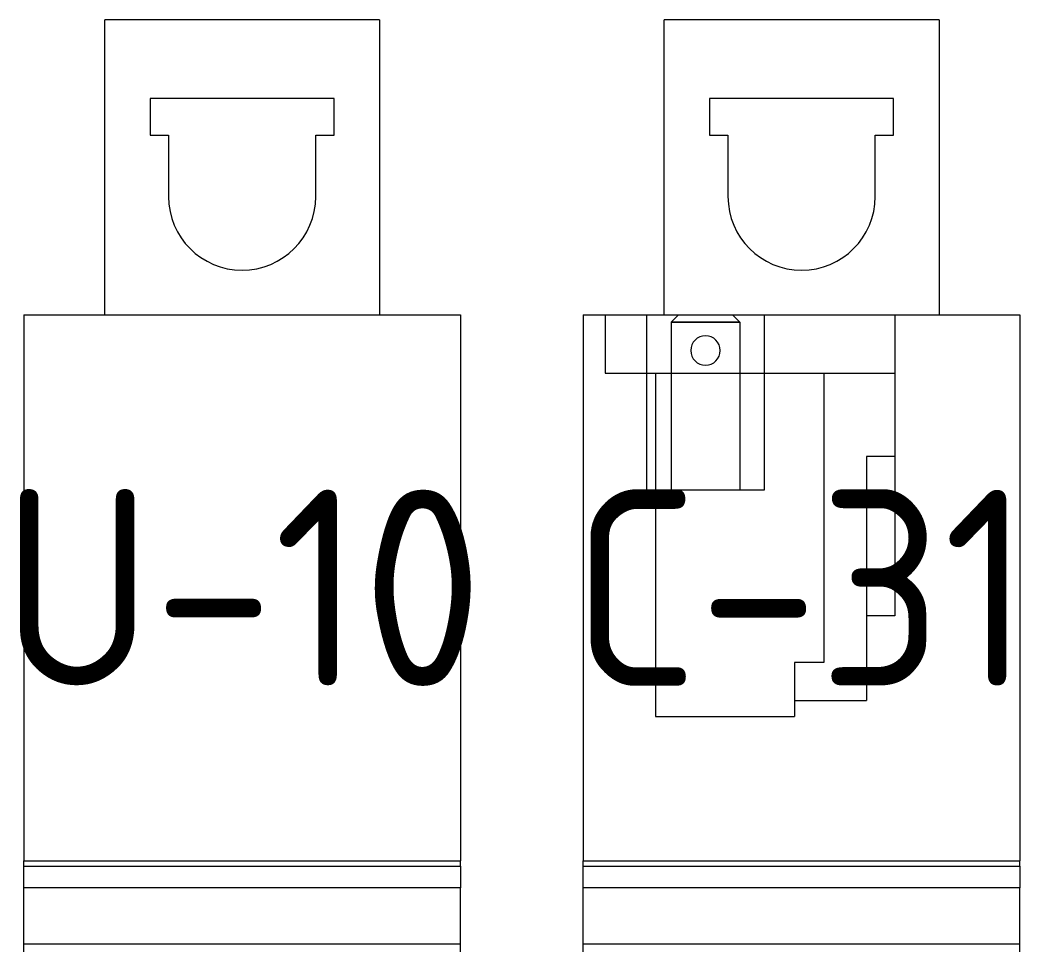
# Model space of a CAD drawing. Header units: millimetres. Extents: x 37984 to 70752, y 14140 to 37584.
# Drawn here: x 39367.89 to 39408.64, y 35728.51 to 35766.18 of the extents above; entities that cross this region are included whole.
import ezdxf

# ---------------------------------------------------------------- set-up
doc = ezdxf.new("R2010")
doc.units = ezdxf.units.MM
doc.set_wipeout_variables(frame=1)
doc.layers.add('! NO PLOT !', color=7, linetype='Continuous', true_color=0xff75dd, plot=False)
doc.layers.add('000-PI-Oprema', color=30, linetype='Continuous', lineweight=5)
doc.styles.add('PI0', font='isocpeur.ttf', dxfattribs={"width": 0.9})

# ---------------------------------------------------------------- blocks, each defined once
blk = doc.blocks.new('U30_48290102')
at = {"layer": '000-PI-Oprema'}
for p, q in [((47049.692, 36646.79), (47049.692, 36646.79)), ((47060.892, 36646.79), (47049.692, 36646.79)), ((47060.892, 36646.79), (47060.892, 36646.79)), ((47059.042, 36643.59), (47051.542, 36643.59)), ((47051.542, 36643.59), (47051.542, 36643.59)), ((47051.542, 36643.59), (47051.542, 36642.09)), ((47059.042, 36642.09), (47059.042, 36643.59)), ((47059.042, 36643.59), (47059.042, 36643.59)), ((47051.542, 36642.09), (47051.542, 36642.09)), ((47051.542, 36642.09), (47052.292, 36642.09)), ((47052.292, 36642.09), (47052.292, 36642.09)), ((47052.292, 36642.09), (47052.292, 36639.59)), ((47058.292, 36639.59), (47058.292, 36642.09)), ((47058.292, 36642.09), (47058.292, 36642.09)), ((47058.292, 36642.09), (47059.042, 36642.09)), ((47059.042, 36642.09), (47059.042, 36642.09)), ((47052.292, 36639.59), (47052.292, 36639.59)), ((47058.292, 36639.59), (47058.292, 36639.59))]:
    blk.add_line(p, q, dxfattribs=at)
blk.add_arc((47055.292, 36639.59), 3, 180, 0, dxfattribs=at)
blk.add_wipeout([(47046.392, 36634.767), (47064.192, 36634.767), (47064.192, 36545.267), (47046.392, 36545.267)]).dxf.layer = '000-PI-Oprema'
for p, q in [((47049.692, 36634.767), (47049.692, 36646.79)), ((47060.892, 36646.79), (47060.892, 36634.767)), ((47046.392, 36634.767), (47046.392, 36634.767)), ((47046.392, 36634.767), (47064.192, 36634.767)), ((47046.392, 36634.767), (47046.392, 36612.508)), ((47047.292, 36634.767), (47047.292, 36634.767)), ((47048.973, 36634.767), (47048.973, 36634.767)), ((47049.692, 36634.767), (47049.692, 36634.767)), ((47050.273, 36634.767), (47050.273, 36634.767)), ((47052.473, 36634.767), (47052.473, 36634.767)), ((47053.773, 36634.767), (47053.773, 36634.767)), ((47059.092, 36634.767), (47059.092, 36634.767)), ((47060.892, 36634.767), (47060.892, 36634.767)), ((47064.192, 36634.767), (47064.192, 36634.767)), ((47064.192, 36634.767), (47064.192, 36612.508)), ((47046.392, 36612.508), (47064.192, 36612.508)), ((47046.392, 36612.297), (47046.392, 36612.508)), ((47046.392, 36612.297), (47064.192, 36612.297)), ((47046.392, 36611.404), (47046.392, 36612.297)), ((47064.192, 36612.297), (47064.192, 36612.508)), ((47064.192, 36612.297), (47064.192, 36611.404)), ((47064.192, 36611.404), (47046.392, 36611.404)), ((47046.392, 36568.63), (47046.392, 36611.404)), ((47064.192, 36568.63), (47064.192, 36611.404)), ((47046.392, 36609.122), (47064.192, 36609.122))]:
    blk.add_line(p, q, dxfattribs=at)
blk = doc.blocks.new('Socomec C-31')
at = {"layer": '000-PI-Oprema'}
for p, q in [((3.3, 56.773), (3.3, 56.773)), ((14.5, 56.773), (3.3, 56.773)), ((14.5, 56.773), (14.5, 56.773)), ((12.65, 53.573), (5.15, 53.573)), ((5.15, 53.573), (5.15, 53.573)), ((5.15, 53.573), (5.15, 52.073)), ((12.65, 52.073), (12.65, 53.573)), ((12.65, 53.573), (12.65, 53.573)), ((5.15, 52.073), (5.15, 52.073)), ((5.15, 52.073), (5.9, 52.073)), ((5.9, 52.073), (5.9, 52.073)), ((5.9, 52.073), (5.9, 49.573)), ((11.9, 49.573), (11.9, 52.073)), ((11.9, 52.073), (11.9, 52.073)), ((11.9, 52.073), (12.65, 52.073)), ((12.65, 52.073), (12.65, 52.073)), ((5.9, 49.573), (5.9, 49.573)), ((11.9, 49.573), (11.9, 49.573))]:
    blk.add_line(p, q, dxfattribs=at)
blk.add_arc((8.9, 49.573), 3, 180, 0, dxfattribs=at)
blk.add_wipeout([(0, 44.75), (17.8, 44.75), (17.8, -44.75), (0, -44.75)]).dxf.layer = '000-PI-Oprema'
for p, q in [((3.3, 44.75), (3.3, 56.773)), ((14.5, 56.773), (14.5, 44.75)), ((0, 44.75), (0, 44.75)), ((0, 44.75), (17.8, 44.75)), ((0, 44.75), (0, 22.491)), ((0.9, 44.75), (0.9, 42.38)), ((0.9, 44.75), (0.9, 44.75)), ((2.581, 44.75), (2.581, 44.75)), ((2.581, 44.75), (2.581, 37.6)), ((3.3, 44.75), (3.3, 44.75)), ((3.581, 44.45), (3.881, 44.75)), ((3.581, 44.45), (6.381, 44.45)), ((6.381, 44.45), (3.581, 44.45)), ((3.581, 44.45), (3.581, 37.6)), ((3.581, 44.45), (3.581, 44.45)), ((3.881, 44.75), (3.881, 44.75)), ((6.081, 44.75), (6.081, 44.75)), ((6.081, 44.75), (6.381, 44.45)), ((6.381, 44.45), (6.381, 37.6)), ((6.381, 44.45), (6.381, 44.45)), ((7.381, 44.75), (7.381, 44.75)), ((7.381, 44.75), (7.381, 37.6)), ((12.7, 44.75), (12.7, 44.75)), ((12.7, 44.75), (12.7, 42.38)), ((14.5, 44.75), (14.5, 44.75)), ((17.8, 44.75), (17.8, 44.75)), ((17.8, 44.75), (17.8, 22.491)), ((0.9, 42.38), (0.9, 42.38)), ((0.9, 42.38), (12.7, 42.38)), ((2.95, 42.38), (2.95, 28.38)), ((2.95, 42.38), (2.95, 42.38)), ((9.8, 42.38), (9.8, 30.58)), ((9.8, 42.38), (9.8, 42.38)), ((9.8, 42.38), (9.8, 42.38)), ((12.7, 42.38), (12.7, 42.38)), ((12.7, 42.38), (12.7, 38.98)), ((12.7, 42.38), (12.7, 42.38)), ((11.55, 38.98), (11.55, 38.98)), ((11.55, 38.98), (11.55, 38.98)), ((11.55, 38.98), (11.55, 29.03)), ((12.7, 38.98), (11.55, 38.98)), ((12.7, 38.98), (12.7, 38.98)), ((12.7, 38.98), (12.7, 32.48)), ((12.7, 38.98), (12.7, 38.98)), ((7.381, 37.6), (2.581, 37.6)), ((2.581, 37.6), (2.581, 37.6)), ((3.581, 37.6), (3.581, 37.6)), ((6.381, 37.6), (6.381, 37.6)), ((7.381, 37.6), (7.381, 37.6)), ((12.7, 32.48), (11.55, 32.48)), ((11.55, 32.48), (11.55, 32.48)), ((12.7, 32.48), (12.7, 32.48)), ((9.8, 30.58), (8.61, 30.58)), ((8.61, 30.58), (8.61, 30.58)), ((8.61, 30.58), (8.61, 28.38)), ((8.61, 30.58), (8.61, 30.58)), ((9.8, 30.58), (9.8, 30.58)), ((9.8, 30.58), (9.8, 30.58)), ((8.61, 29.03), (8.61, 29.03)), ((8.61, 29.03), (11.55, 29.03)), ((11.55, 29.03), (11.55, 29.03)), ((2.95, 28.38), (2.95, 28.38)), ((2.95, 28.38), (8.61, 28.38)), ((8.61, 28.38), (8.61, 28.38)), ((0, 22.491), (17.8, 22.491)), ((0, 22.28), (0, 22.491)), ((17.8, 22.28), (17.8, 22.491)), ((0, 22.28), (17.8, 22.28)), ((0, 21.387), (0, 22.28)), ((17.8, 22.28), (17.8, 21.387)), ((17.8, 21.387), (0, 21.387)), ((0, -21.387), (0, 21.387)), ((17.8, -21.387), (17.8, 21.387)), ((0, 19.105), (17.8, 19.105))]:
    blk.add_line(p, q, dxfattribs=at)
for start, end in [(90, 180), (270, 90), (180, 270)]:
    blk.add_arc((4.981, 43.3), 0.6, start, end, dxfattribs=at)

msp = doc.modelspace()

# ---------------------------------------------------------------- block references
msp.add_blockref('Socomec C-31', (39390.84, 35709.404))
at = {"layer": '000-PI-Oprema'}
msp.add_blockref('U30_48290102', (-7678.352, -880.613), dxfattribs=at)

# ---------------------------------------------------------------- next in the draw order: texts
at = {"layer": '! NO PLOT !', "char_height": 8, "width": 17.8, "attachment_point": 5, "style": 'PI0'}
for s, insert in [('{\\fISOCPEUR|b0|i0|c238|p34;U-10}', (39376.94, 35743.029)), ('{\\fISOCPEUR|b0|i0|c238|p34;C-31}', (39399.74, 35743.021))]:
    msp.add_mtext(s, dxfattribs=dict(at, insert=insert))

doc.saveas('drawing.dxf')
